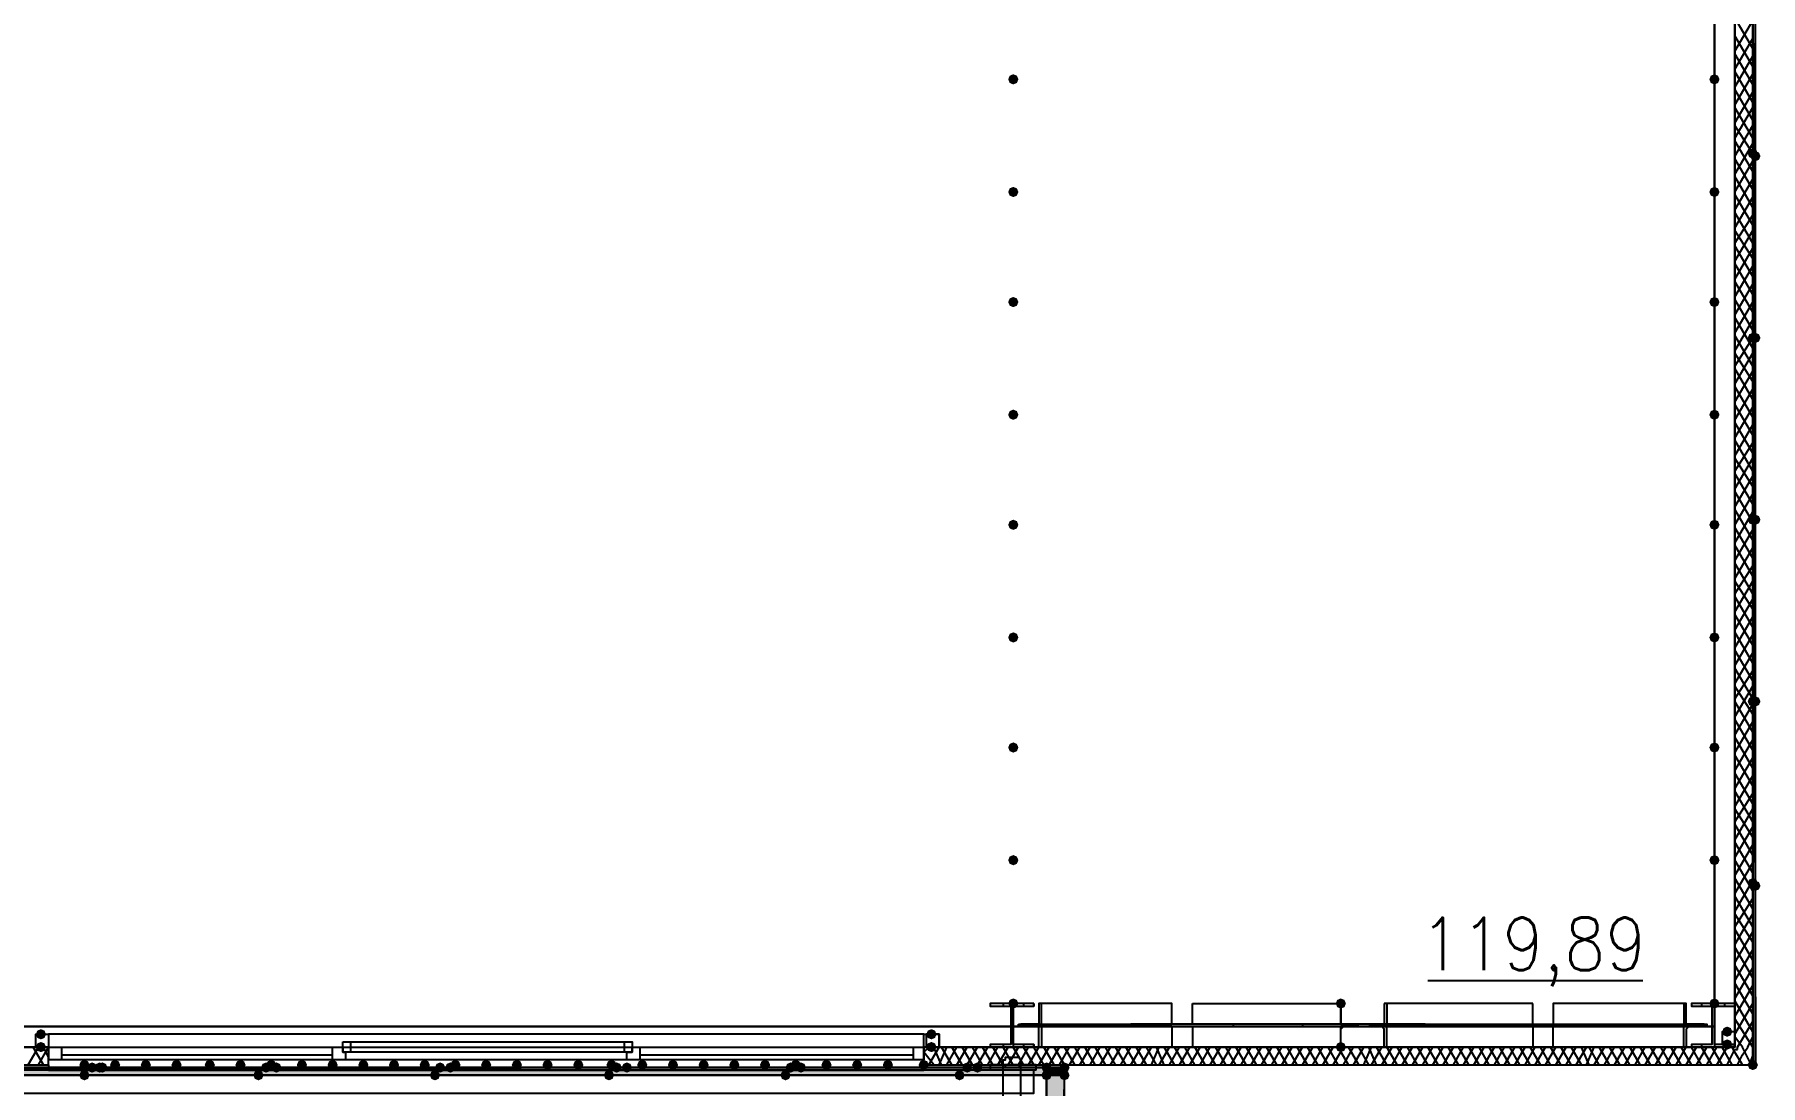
# Model space of a CAD drawing. Header units: millimetres. Extents: x 0 to 420, y 0 to 297.
# Drawn here: x 365.23 to 393.78, y 103.5 to 120.88 of the extents above; entities that cross this region are included whole.
import ezdxf

# ---------------------------------------------------------------- set-up
doc = ezdxf.new("R2010")
doc.units = ezdxf.units.MM
doc.layers.get('0').update_dxf_attribs({"linetype": 'CONTINUOUS'})
doc.styles.get("Standard").update_dxf_attribs({"font": 'STANDARD'})

msp = doc.modelspace()

# ---------------------------------------------------------------- hatches: boundary and pattern name
at = {"true_color": 0x000007}
h = msp.add_hatch(color=0, dxfattribs=at)
h.paths.add_polyline_path([(393.7, 121.877667), (393.657667, 121.877667), (393.7, 103.801333)], flags=0)
h.paths.add_polyline_path([(393.657667, 121.877667), (393.7, 103.801333), (393.657667, 103.801333)], flags=0)
for points in [[(381.508, 120.142), (381.483129, 120.082204), (381.423333, 120.057333), (381.363538, 120.082204), (381.338667, 120.142), (381.363537, 120.201796), (381.423333, 120.226667), (381.483129, 120.201796)], [(393.107333, 120.142), (393.082462, 120.082204), (393.022667, 120.057333), (392.962871, 120.082204), (392.938, 120.142), (392.962871, 120.201796), (393.022667, 120.226667), (393.082462, 120.201796)], [(381.508, 118.279333), (381.483129, 118.219537), (381.423333, 118.194667), (381.363538, 118.219537), (381.338667, 118.279333), (381.363537, 118.339129), (381.423333, 118.364), (381.483129, 118.339129)], [(393.107333, 118.279333), (393.082462, 118.219537), (393.022667, 118.194667), (392.962871, 118.219537), (392.938, 118.279333), (392.962871, 118.339129), (393.022667, 118.364), (393.082462, 118.339129)], [(381.508, 116.459), (381.483129, 116.399204), (381.423333, 116.374333), (381.363538, 116.399204), (381.338667, 116.459), (381.363537, 116.518796), (381.423333, 116.543667), (381.483129, 116.518796)], [(393.107333, 116.459), (393.082462, 116.399204), (393.022667, 116.374333), (392.962871, 116.399204), (392.938, 116.459), (392.962871, 116.518796), (393.022667, 116.543667), (393.082462, 116.518796)], [(381.508, 114.596333), (381.483129, 114.536537), (381.423333, 114.511667), (381.363538, 114.536537), (381.338667, 114.596333), (381.363537, 114.656129), (381.423333, 114.681), (381.483129, 114.656129)], [(393.107333, 114.596333), (393.082462, 114.536537), (393.022667, 114.511667), (392.962871, 114.536537), (392.938, 114.596333), (392.962871, 114.656129), (393.022667, 114.681), (393.082462, 114.656129)], [(381.508, 112.776), (381.483129, 112.716204), (381.423333, 112.691333), (381.363538, 112.716204), (381.338667, 112.776), (381.363537, 112.835796), (381.423333, 112.860667), (381.483129, 112.835796)], [(393.107333, 112.776), (393.082462, 112.716204), (393.022667, 112.691333), (392.962871, 112.716204), (392.938, 112.776), (392.962871, 112.835796), (393.022667, 112.860667), (393.082462, 112.835796)], [(381.508, 110.913333), (381.483129, 110.853537), (381.423333, 110.828667), (381.363538, 110.853537), (381.338667, 110.913333), (381.363537, 110.973129), (381.423333, 110.998), (381.483129, 110.973129)], [(393.107333, 110.913333), (393.082462, 110.853537), (393.022667, 110.828667), (392.962871, 110.853537), (392.938, 110.913333), (392.962871, 110.973129), (393.022667, 110.998), (393.082462, 110.973129)], [(381.508, 109.093), (381.483129, 109.033204), (381.423333, 109.008333), (381.363538, 109.033204), (381.338667, 109.093), (381.363537, 109.152796), (381.423333, 109.177667), (381.483129, 109.152796)], [(393.107333, 109.093), (393.082462, 109.033204), (393.022667, 109.008333), (392.962871, 109.033204), (392.938, 109.093), (392.962871, 109.152796), (393.022667, 109.177667), (393.082462, 109.152796)], [(381.508, 107.230333), (381.483129, 107.170538), (381.423333, 107.145667), (381.363538, 107.170538), (381.338667, 107.230333), (381.363537, 107.290129), (381.423333, 107.315), (381.483129, 107.290129)], [(393.107333, 107.230333), (393.082462, 107.170538), (393.022667, 107.145667), (392.962871, 107.170538), (392.938, 107.230333), (392.962871, 107.290129), (393.022667, 107.315), (393.082462, 107.290129)], [(381.508, 104.859667), (381.483129, 104.799871), (381.423333, 104.775), (381.363538, 104.799871), (381.338667, 104.859667), (381.363537, 104.919462), (381.423333, 104.944333), (381.483129, 104.919463)], [(386.926667, 104.859667), (386.901796, 104.799871), (386.842, 104.775), (386.782204, 104.799871), (386.757333, 104.859667), (386.782204, 104.919462), (386.842, 104.944333), (386.901796, 104.919463)], [(393.107333, 104.859667), (393.082462, 104.799871), (393.022667, 104.775), (392.962871, 104.799871), (392.938, 104.859667), (392.962871, 104.919462), (393.022667, 104.944333), (393.082462, 104.919463)], [(365.421333, 104.351667), (365.396462, 104.291871), (365.336667, 104.267), (365.276871, 104.291871), (365.252, 104.351667), (365.276871, 104.411462), (365.336667, 104.436333), (365.396462, 104.411463)], [(365.421333, 104.14), (365.396462, 104.080204), (365.336667, 104.055333), (365.276871, 104.080204), (365.252, 104.14), (365.276871, 104.199796), (365.336667, 104.224667), (365.396462, 104.199796)], [(380.153333, 104.351667), (380.128462, 104.291871), (380.068667, 104.267), (380.008871, 104.291871), (379.984, 104.351667), (380.008871, 104.411462), (380.068667, 104.436333), (380.128462, 104.411463)], [(380.153333, 104.14), (380.128462, 104.080204), (380.068667, 104.055333), (380.008871, 104.080204), (379.984, 104.14), (380.008871, 104.199796), (380.068667, 104.224667), (380.128462, 104.199796)], [(386.926667, 104.14), (386.901796, 104.080204), (386.842, 104.055333), (386.782204, 104.080204), (386.757333, 104.14), (386.782204, 104.199796), (386.842, 104.224667), (386.901796, 104.199796)], [(393.319, 104.394), (393.294129, 104.334204), (393.234333, 104.309333), (393.174537, 104.334204), (393.149667, 104.394), (393.174537, 104.453796), (393.234333, 104.478667), (393.294129, 104.453796)], [(393.319, 104.182333), (393.294129, 104.122537), (393.234333, 104.097667), (393.174537, 104.122537), (393.149667, 104.182333), (393.174537, 104.242129), (393.234333, 104.267), (393.294129, 104.242129)], [(366.141, 103.843667), (366.116129, 103.783871), (366.056333, 103.759), (365.996537, 103.783871), (365.971667, 103.843667), (365.996537, 103.903462), (366.056333, 103.928333), (366.116129, 103.903463)], [(366.649, 103.843667), (366.624129, 103.783871), (366.564333, 103.759), (366.504537, 103.783871), (366.479667, 103.843667), (366.504537, 103.903462), (366.564333, 103.928333), (366.624129, 103.903463)], [(367.157, 103.843667), (367.132129, 103.783871), (367.072333, 103.759), (367.012538, 103.783871), (366.987667, 103.843667), (367.012537, 103.903462), (367.072333, 103.928333), (367.132129, 103.903463)], [(367.665, 103.843667), (367.640129, 103.783871), (367.580333, 103.759), (367.520538, 103.783871), (367.495667, 103.843667), (367.520537, 103.903462), (367.580333, 103.928333), (367.640129, 103.903463)], [(368.215333, 103.843667), (368.190462, 103.783871), (368.130667, 103.759), (368.070871, 103.783871), (368.046, 103.843667), (368.070871, 103.903462), (368.130667, 103.928333), (368.190462, 103.903463)], [(368.723333, 103.843667), (368.698463, 103.783871), (368.638667, 103.759), (368.578871, 103.783871), (368.554, 103.843667), (368.578871, 103.903462), (368.638667, 103.928333), (368.698462, 103.903463)], [(369.231333, 103.843667), (369.206462, 103.783871), (369.146667, 103.759), (369.086871, 103.783871), (369.062, 103.843667), (369.086871, 103.903462), (369.146667, 103.928333), (369.206462, 103.903463)], [(369.739333, 103.843667), (369.714462, 103.783871), (369.654667, 103.759), (369.594871, 103.783871), (369.57, 103.843667), (369.594871, 103.903462), (369.654667, 103.928333), (369.714462, 103.903463)], [(370.247333, 103.843667), (370.222462, 103.783871), (370.162667, 103.759), (370.102871, 103.783871), (370.078, 103.843667), (370.102871, 103.903462), (370.162667, 103.928333), (370.222462, 103.903463)], [(370.755333, 103.843667), (370.730462, 103.783871), (370.670667, 103.759), (370.610871, 103.783871), (370.586, 103.843667), (370.610871, 103.903462), (370.670667, 103.928333), (370.730462, 103.903463)], [(371.263333, 103.843667), (371.238462, 103.783871), (371.178667, 103.759), (371.118871, 103.783871), (371.094, 103.843667), (371.118871, 103.903462), (371.178667, 103.928333), (371.238462, 103.903463)], [(371.771333, 103.843667), (371.746463, 103.783871), (371.686667, 103.759), (371.626871, 103.783871), (371.602, 103.843667), (371.626871, 103.903462), (371.686667, 103.928333), (371.746462, 103.903463)], [(372.279333, 103.843667), (372.254462, 103.783871), (372.194667, 103.759), (372.134871, 103.783871), (372.11, 103.843667), (372.134871, 103.903462), (372.194667, 103.928333), (372.254462, 103.903463)], [(372.787333, 103.843667), (372.762462, 103.783871), (372.702667, 103.759), (372.642871, 103.783871), (372.618, 103.843667), (372.642871, 103.903462), (372.702667, 103.928333), (372.762462, 103.903463)], [(373.295333, 103.843667), (373.270463, 103.783871), (373.210667, 103.759), (373.150871, 103.783871), (373.126, 103.843667), (373.150871, 103.903462), (373.210667, 103.928333), (373.270462, 103.903463)], [(373.803333, 103.843667), (373.778462, 103.783871), (373.718667, 103.759), (373.658871, 103.783871), (373.634, 103.843667), (373.658871, 103.903462), (373.718667, 103.928333), (373.778462, 103.903463)], [(374.311333, 103.843667), (374.286462, 103.783871), (374.226667, 103.759), (374.166871, 103.783871), (374.142, 103.843667), (374.166871, 103.903462), (374.226667, 103.928333), (374.286462, 103.903463)], [(374.861667, 103.843667), (374.836796, 103.783871), (374.777, 103.759), (374.717204, 103.783871), (374.692333, 103.843667), (374.717204, 103.903462), (374.777, 103.928333), (374.836796, 103.903463)], [(375.369667, 103.843667), (375.344796, 103.783871), (375.285, 103.759), (375.225204, 103.783871), (375.200333, 103.843667), (375.225204, 103.903462), (375.285, 103.928333), (375.344796, 103.903463)], [(375.877667, 103.843667), (375.852796, 103.783871), (375.793, 103.759), (375.733204, 103.783871), (375.708333, 103.843667), (375.733204, 103.903462), (375.793, 103.928333), (375.852796, 103.903463)], [(376.385667, 103.843667), (376.360796, 103.783871), (376.301, 103.759), (376.241204, 103.783871), (376.216333, 103.843667), (376.241204, 103.903462), (376.301, 103.928333), (376.360796, 103.903463)], [(376.893667, 103.843667), (376.868796, 103.783871), (376.809, 103.759), (376.749204, 103.783871), (376.724333, 103.843667), (376.749204, 103.903462), (376.809, 103.928333), (376.868796, 103.903463)], [(377.401667, 103.843667), (377.376796, 103.783871), (377.317, 103.759), (377.257204, 103.783871), (377.232333, 103.843667), (377.257204, 103.903462), (377.317, 103.928333), (377.376796, 103.903463)], [(377.909667, 103.843667), (377.884796, 103.783871), (377.825, 103.759), (377.765204, 103.783871), (377.740333, 103.843667), (377.765204, 103.903462), (377.825, 103.928333), (377.884796, 103.903463)], [(378.417667, 103.843667), (378.392796, 103.783871), (378.333, 103.759), (378.273204, 103.783871), (378.248333, 103.843667), (378.273204, 103.903462), (378.333, 103.928333), (378.392796, 103.903463)], [(378.925667, 103.843667), (378.900796, 103.783871), (378.841, 103.759), (378.781204, 103.783871), (378.756333, 103.843667), (378.781204, 103.903462), (378.841, 103.928333), (378.900796, 103.903463)], [(379.433667, 103.843667), (379.408796, 103.783871), (379.349, 103.759), (379.289204, 103.783871), (379.264333, 103.843667), (379.289204, 103.903462), (379.349, 103.928333), (379.408796, 103.903463)], [(380.026333, 103.843667), (380.001463, 103.783871), (379.941667, 103.759), (379.881871, 103.783871), (379.857, 103.843667), (379.881871, 103.903462), (379.941667, 103.928333), (380.001462, 103.903463)], [(382.27, 103.801333), (381.973667, 103.801333), (381.973667, 103.674333)], [(382.27, 103.801333), (381.973667, 103.674333), (382.27, 103.674333)], [(382.354667, 103.801333), (382.329796, 103.741537), (382.27, 103.716667), (382.210204, 103.741537), (382.185333, 103.801333), (382.210204, 103.861129), (382.27, 103.886), (382.329796, 103.861129)]]:
    msp.add_hatch(color=0, dxfattribs=at).paths.add_polyline_path(points, flags=0)
at = {"true_color": 0x0000fe}
for points in [[(393.742333, 118.914333), (393.717462, 118.854537), (393.657667, 118.829667), (393.597871, 118.854537), (393.573, 118.914333), (393.597871, 118.974129), (393.657667, 118.999), (393.717462, 118.974129)], [(393.784667, 118.872), (393.759796, 118.812204), (393.7, 118.787333), (393.640204, 118.812204), (393.615333, 118.872), (393.640204, 118.931796), (393.7, 118.956667), (393.759796, 118.931796)], [(393.742333, 115.866333), (393.717462, 115.806537), (393.657667, 115.781667), (393.597871, 115.806537), (393.573, 115.866333), (393.597871, 115.926129), (393.657667, 115.951), (393.717462, 115.926129)], [(393.784667, 115.866333), (393.759796, 115.806537), (393.7, 115.781667), (393.640204, 115.806537), (393.615333, 115.866333), (393.640204, 115.926129), (393.7, 115.951), (393.759796, 115.926129)], [(393.742333, 112.860667), (393.717462, 112.800871), (393.657667, 112.776), (393.597871, 112.800871), (393.573, 112.860667), (393.597871, 112.920462), (393.657667, 112.945333), (393.717462, 112.920463)], [(393.784667, 112.860667), (393.759796, 112.800871), (393.7, 112.776), (393.640204, 112.800871), (393.615333, 112.860667), (393.640204, 112.920462), (393.7, 112.945333), (393.759796, 112.920463)], [(393.742333, 109.855), (393.717462, 109.795204), (393.657667, 109.770333), (393.597871, 109.795204), (393.573, 109.855), (393.597871, 109.914796), (393.657667, 109.939667), (393.717462, 109.914796)], [(393.784667, 109.855), (393.759796, 109.795204), (393.7, 109.770333), (393.640204, 109.795204), (393.615333, 109.855), (393.640204, 109.914796), (393.7, 109.939667), (393.759796, 109.914796)], [(393.742333, 106.849333), (393.717462, 106.789537), (393.657667, 106.764667), (393.597871, 106.789537), (393.573, 106.849333), (393.597871, 106.909129), (393.657667, 106.934), (393.717462, 106.909129)], [(393.784667, 106.807), (393.759796, 106.747204), (393.7, 106.722333), (393.640204, 106.747204), (393.615333, 106.807), (393.640204, 106.866796), (393.7, 106.891667), (393.759796, 106.866796)], [(366.141, 103.674333), (366.116129, 103.614537), (366.056333, 103.589667), (365.996537, 103.614537), (365.971667, 103.674333), (365.996537, 103.734129), (366.056333, 103.759), (366.116129, 103.734129)], [(366.268, 103.801333), (366.243129, 103.741537), (366.183333, 103.716667), (366.123538, 103.741537), (366.098667, 103.801333), (366.123537, 103.861129), (366.183333, 103.886), (366.243129, 103.861129)], [(366.395, 103.801333), (366.370129, 103.741537), (366.310333, 103.716667), (366.250538, 103.741537), (366.225667, 103.801333), (366.250537, 103.861129), (366.310333, 103.886), (366.370129, 103.861129)], [(366.437333, 103.801333), (366.412462, 103.741537), (366.352667, 103.716667), (366.292871, 103.741537), (366.268, 103.801333), (366.292871, 103.861129), (366.352667, 103.886), (366.412462, 103.861129)], [(369.019667, 103.674333), (368.994796, 103.614537), (368.935, 103.589667), (368.875204, 103.614537), (368.850333, 103.674333), (368.875204, 103.734129), (368.935, 103.759), (368.994796, 103.734129)], [(369.146667, 103.801333), (369.121796, 103.741537), (369.062, 103.716667), (369.002204, 103.741537), (368.977333, 103.801333), (369.002204, 103.861129), (369.062, 103.886), (369.121796, 103.861129)], [(369.316, 103.801333), (369.291129, 103.741537), (369.231333, 103.716667), (369.171538, 103.741537), (369.146667, 103.801333), (369.171537, 103.861129), (369.231333, 103.886), (369.291129, 103.861129)], [(369.316, 103.801333), (369.291129, 103.741537), (369.231333, 103.716667), (369.171538, 103.741537), (369.146667, 103.801333), (369.171537, 103.861129), (369.231333, 103.886), (369.291129, 103.861129)], [(371.940667, 103.674333), (371.915796, 103.614537), (371.856, 103.589667), (371.796204, 103.614537), (371.771333, 103.674333), (371.796204, 103.734129), (371.856, 103.759), (371.915796, 103.734129)], [(372.025333, 103.801333), (372.000463, 103.741537), (371.940667, 103.716667), (371.880871, 103.741537), (371.856, 103.801333), (371.880871, 103.861129), (371.940667, 103.886), (372.000462, 103.861129)], [(372.194667, 103.801333), (372.169796, 103.741537), (372.11, 103.716667), (372.050204, 103.741537), (372.025333, 103.801333), (372.050204, 103.861129), (372.11, 103.886), (372.169796, 103.861129)], [(372.194667, 103.801333), (372.169796, 103.741537), (372.11, 103.716667), (372.050204, 103.741537), (372.025333, 103.801333), (372.050204, 103.861129), (372.11, 103.886), (372.169796, 103.861129)], [(374.819333, 103.674333), (374.794462, 103.614537), (374.734667, 103.589667), (374.674871, 103.614537), (374.65, 103.674333), (374.674871, 103.734129), (374.734667, 103.759), (374.794462, 103.734129)], [(374.946333, 103.801333), (374.921462, 103.741537), (374.861667, 103.716667), (374.801871, 103.741537), (374.777, 103.801333), (374.801871, 103.861129), (374.861667, 103.886), (374.921462, 103.861129)], [(375.115667, 103.801333), (375.090796, 103.741537), (375.031, 103.716667), (374.971204, 103.741537), (374.946333, 103.801333), (374.971204, 103.861129), (375.031, 103.886), (375.090796, 103.861129)], [(375.115667, 103.801333), (375.090796, 103.741537), (375.031, 103.716667), (374.971204, 103.741537), (374.946333, 103.801333), (374.971204, 103.861129), (375.031, 103.886), (375.090796, 103.861129)], [(377.740333, 103.674333), (377.715463, 103.614537), (377.655667, 103.589667), (377.595871, 103.614537), (377.571, 103.674333), (377.595871, 103.734129), (377.655667, 103.759), (377.715462, 103.734129)], [(377.825, 103.801333), (377.800129, 103.741537), (377.740333, 103.716667), (377.680538, 103.741537), (377.655667, 103.801333), (377.680537, 103.861129), (377.740333, 103.886), (377.800129, 103.861129)], [(377.994333, 103.801333), (377.969462, 103.741537), (377.909667, 103.716667), (377.849871, 103.741537), (377.825, 103.801333), (377.849871, 103.861129), (377.909667, 103.886), (377.969462, 103.861129)], [(377.994333, 103.801333), (377.969462, 103.741537), (377.909667, 103.716667), (377.849871, 103.741537), (377.825, 103.801333), (377.849871, 103.861129), (377.909667, 103.886), (377.969462, 103.861129)], [(380.619, 103.674333), (380.594129, 103.614537), (380.534333, 103.589667), (380.474538, 103.614537), (380.449667, 103.674333), (380.474537, 103.734129), (380.534333, 103.759), (380.594129, 103.734129)], [(380.746, 103.801333), (380.721129, 103.741537), (380.661333, 103.716667), (380.601537, 103.741537), (380.576667, 103.801333), (380.601537, 103.861129), (380.661333, 103.886), (380.721129, 103.861129)], [(380.915333, 103.801333), (380.890463, 103.741537), (380.830667, 103.716667), (380.770871, 103.741537), (380.746, 103.801333), (380.770871, 103.861129), (380.830667, 103.886), (380.890462, 103.861129)], [(382.058333, 103.801333), (382.033462, 103.741537), (381.973667, 103.716667), (381.913871, 103.741537), (381.889, 103.801333), (381.913871, 103.861129), (381.973667, 103.886), (382.033462, 103.861129)], [(382.058333, 103.801333), (382.033462, 103.741537), (381.973667, 103.716667), (381.913871, 103.741537), (381.889, 103.801333), (381.913871, 103.861129), (381.973667, 103.886), (382.033462, 103.861129)], [(382.058333, 103.674333), (382.033462, 103.614537), (381.973667, 103.589667), (381.913871, 103.614537), (381.889, 103.674333), (381.913871, 103.734129), (381.973667, 103.759), (382.033462, 103.734129)], [(382.058333, 103.674333), (382.033462, 103.614537), (381.973667, 103.589667), (381.913871, 103.614537), (381.889, 103.674333), (381.913871, 103.734129), (381.973667, 103.759), (382.033462, 103.734129)], [(382.058333, 103.674333), (382.033462, 103.614537), (381.973667, 103.589667), (381.913871, 103.614537), (381.889, 103.674333), (381.913871, 103.734129), (381.973667, 103.759), (382.033462, 103.734129)], [(382.354667, 103.801333), (382.329796, 103.741537), (382.27, 103.716667), (382.210204, 103.741537), (382.185333, 103.801333), (382.210204, 103.861129), (382.27, 103.886), (382.329796, 103.861129)], [(382.354667, 103.801333), (382.329796, 103.741537), (382.27, 103.716667), (382.210204, 103.741537), (382.185333, 103.801333), (382.210204, 103.861129), (382.27, 103.886), (382.329796, 103.861129)], [(382.354667, 103.801333), (382.329796, 103.741537), (382.27, 103.716667), (382.210204, 103.741537), (382.185333, 103.801333), (382.210204, 103.861129), (382.27, 103.886), (382.329796, 103.861129)], [(382.354667, 103.674333), (382.329796, 103.614537), (382.27, 103.589667), (382.210204, 103.614537), (382.185333, 103.674333), (382.210204, 103.734129), (382.27, 103.759), (382.329796, 103.734129)], [(382.354667, 103.674333), (382.329796, 103.614537), (382.27, 103.589667), (382.210204, 103.614537), (382.185333, 103.674333), (382.210204, 103.734129), (382.27, 103.759), (382.329796, 103.734129)], [(393.742333, 103.843667), (393.717462, 103.783871), (393.657667, 103.759), (393.597871, 103.783871), (393.573, 103.843667), (393.597871, 103.903462), (393.657667, 103.928333), (393.717462, 103.903463)], [(393.742333, 103.843667), (393.717462, 103.783871), (393.657667, 103.759), (393.597871, 103.783871), (393.573, 103.843667), (393.597871, 103.903462), (393.657667, 103.928333), (393.717462, 103.903463)]]:
    msp.add_hatch(color=0, dxfattribs=at).paths.add_polyline_path(points, flags=0)
at = {"true_color": 0x000007}
h = msp.add_hatch(color=0, dxfattribs=at)
h.paths.add_polyline_path([(381.973667, 103.674333), (119.972667, 103.674333), (381.973667, 103.801333)], flags=0)
h.paths.add_polyline_path([(119.972667, 103.674333), (381.973667, 103.801333), (119.972667, 103.801333)], flags=0)
h = msp.add_hatch(color=0, dxfattribs=at)
h.paths.add_polyline_path([(381.973667, 103.674333), (382.27, 103.674333), (381.973667, 95.292333)], flags=0)
h.paths.add_polyline_path([(382.27, 103.674333), (381.973667, 95.292333), (382.27, 95.292333)], flags=0)

# ---------------------------------------------------------------- linework, layer by layer
at = {"color": 0, "true_color": 0x000007}
for points in [[(393.657667, 104.14), (393.657667, 221.064667)], [(393.361333, 138.641667), (393.361333, 104.14)], [(393.657667, 121.877667), (393.657667, 103.843667), (393.657667, 121.877667), (393.7, 103.843667)], [(393.657667, 120.65), (393.361333, 121.158)], [(393.361333, 120.607667), (393.657667, 121.115667)], [(393.657667, 120.353667), (393.361333, 120.861667)], [(393.361333, 120.311333), (393.657667, 120.819333)], [(393.657667, 120.057333), (393.361333, 120.565333)], [(393.361333, 120.015), (393.657667, 120.523)], [(393.657667, 119.761), (393.361333, 120.269)], [(393.361333, 119.718667), (393.657667, 120.226667)], [(393.657667, 119.464667), (393.361333, 119.972667)], [(393.361333, 119.422333), (393.657667, 119.930333)], [(393.361333, 119.168333), (393.657667, 119.676333)], [(393.657667, 119.168333), (393.361333, 119.676333)], [(393.361333, 118.872), (393.657667, 119.38)], [(393.657667, 118.914333), (393.361333, 119.38)], [(393.657667, 118.618), (393.361333, 119.126)], [(393.361333, 118.575667), (393.657667, 119.083667)], [(393.657667, 118.321667), (393.361333, 118.829667)], [(393.361333, 118.279333), (393.657667, 118.787333)], [(393.657667, 118.025333), (393.361333, 118.533333)], [(393.361333, 117.983), (393.657667, 118.491)], [(393.657667, 117.729), (393.361333, 118.237)], [(393.361333, 117.686667), (393.657667, 118.194667)], [(393.657667, 117.432667), (393.361333, 117.940667)], [(393.361333, 117.432667), (393.657667, 117.898333)], [(393.361333, 117.136333), (393.657667, 117.644333)], [(393.657667, 117.178667), (393.361333, 117.644333)], [(393.657667, 116.882333), (393.361333, 117.390333)], [(393.361333, 116.84), (393.657667, 117.348)], [(393.657667, 116.586), (393.361333, 117.094)], [(393.361333, 116.543667), (393.657667, 117.051667)], [(393.657667, 116.289667), (393.361333, 116.797667)], [(393.361333, 116.247333), (393.657667, 116.755333)], [(393.657667, 115.993333), (393.361333, 116.501333)], [(393.361333, 115.951), (393.657667, 116.459)], [(393.657667, 115.697), (393.361333, 116.205)], [(393.361333, 115.654667), (393.657667, 116.162667)], [(393.657667, 115.400667), (393.361333, 115.908667)], [(393.361333, 115.400667), (393.657667, 115.866333)], [(393.361333, 115.104333), (393.657667, 115.612333)], [(393.657667, 115.146667), (393.361333, 115.612333)], [(393.657667, 114.850333), (393.361333, 115.358333)], [(393.361333, 114.808), (393.657667, 115.316)], [(393.657667, 114.554), (393.361333, 115.062)], [(393.361333, 114.511667), (393.657667, 115.019667)], [(393.657667, 114.257667), (393.361333, 114.765667)], [(393.361333, 114.215333), (393.657667, 114.723333)], [(393.657667, 113.961333), (393.361333, 114.469333)], [(393.361333, 113.919), (393.657667, 114.427)], [(393.657667, 113.665), (393.361333, 114.173)], [(393.361333, 113.665), (393.657667, 114.130667)], [(393.361333, 113.368667), (393.657667, 113.876667)], [(393.657667, 113.411), (393.361333, 113.876667)], [(393.657667, 113.114667), (393.361333, 113.622667)], [(393.361333, 113.072333), (393.657667, 113.580333)], [(393.657667, 112.818333), (393.361333, 113.326333)], [(393.361333, 112.776), (393.657667, 113.284)], [(393.657667, 112.522), (393.361333, 113.03)], [(393.361333, 112.479667), (393.657667, 112.987667)], [(393.657667, 112.225667), (393.361333, 112.733667)], [(393.361333, 112.183333), (393.657667, 112.691333)], [(393.657667, 111.929333), (393.361333, 112.437333)], [(393.361333, 111.887), (393.657667, 112.395)], [(393.657667, 111.633), (393.361333, 112.141)], [(393.361333, 111.633), (393.657667, 112.098667)], [(393.361333, 111.336667), (393.657667, 111.844667)], [(393.657667, 111.379), (393.361333, 111.844667)], [(393.657667, 111.082667), (393.361333, 111.590667)], [(393.361333, 111.040333), (393.657667, 111.548333)], [(393.657667, 110.786333), (393.361333, 111.294333)], [(393.361333, 110.744), (393.657667, 111.252)], [(393.657667, 110.49), (393.361333, 110.998)], [(393.361333, 110.447667), (393.657667, 110.955667)], [(393.657667, 110.193667), (393.361333, 110.701667)], [(393.361333, 110.151333), (393.657667, 110.659333)], [(393.657667, 109.897333), (393.361333, 110.405333)], [(393.361333, 109.897333), (393.657667, 110.363)], [(393.361333, 109.601), (393.657667, 110.109)], [(393.657667, 109.643333), (393.361333, 110.109)], [(393.657667, 109.347), (393.361333, 109.855)], [(393.361333, 109.304667), (393.657667, 109.812667)], [(393.657667, 109.050667), (393.361333, 109.558667)], [(393.361333, 109.008333), (393.657667, 109.516333)], [(393.657667, 108.754333), (393.361333, 109.262333)], [(393.361333, 108.712), (393.657667, 109.22)], [(393.657667, 108.458), (393.361333, 108.966)], [(393.361333, 108.415667), (393.657667, 108.923667)], [(393.657667, 108.161667), (393.361333, 108.669667)], [(393.361333, 108.119333), (393.657667, 108.627333)], [(393.657667, 107.865333), (393.361333, 108.373333)], [(393.361333, 107.865333), (393.657667, 108.331)], [(393.361333, 107.569), (393.657667, 108.077)], [(393.657667, 107.611333), (393.361333, 108.077)], [(393.657667, 107.315), (393.361333, 107.823)], [(393.361333, 107.272667), (393.657667, 107.780667)], [(393.657667, 107.018667), (393.361333, 107.526667)], [(393.361333, 106.976333), (393.657667, 107.484333)], [(393.657667, 106.722333), (393.361333, 107.230333)], [(393.361333, 106.68), (393.657667, 107.188)], [(393.657667, 106.426), (393.361333, 106.934)], [(393.361333, 106.383667), (393.657667, 106.891667)], [(393.657667, 106.129667), (393.361333, 106.637667)], [(393.361333, 106.129667), (393.657667, 106.595333)], [(393.361333, 105.833333), (393.657667, 106.341333)], [(393.657667, 105.875667), (393.361333, 106.341333)], [(393.657667, 105.579333), (393.361333, 106.087333)], [(393.361333, 105.537), (393.657667, 106.045)], [(393.657667, 105.283), (393.361333, 105.791)], [(393.361333, 105.240667), (393.657667, 105.748667)], [(393.657667, 104.986667), (393.361333, 105.494667)], [(393.361333, 104.944333), (393.657667, 105.452333)], [(388.281333, 105.240667), (391.837333, 105.240667)], [(393.657667, 104.690333), (393.361333, 105.198333)], [(393.361333, 104.648), (393.657667, 105.156)], [(381.042333, 104.859667), (381.042333, 104.817333)], [(381.254, 104.859667), (381.254, 104.817333)], [(381.423333, 104.859667), (381.423333, 104.14)], [(381.889, 104.521), (381.889, 104.859667), (381.846667, 104.859667), (381.846667, 104.563333), (381.846667, 104.521), (381.592667, 104.521), (381.550333, 104.521), (381.889, 104.521), (384.048, 104.521), (384.048, 104.859667), (381.889, 104.859667)], [(381.592667, 104.859667), (381.592667, 104.817333)], [(381.762, 104.859667), (381.762, 104.817333)], [(387.138333, 104.521), (386.842, 104.521), (386.842, 104.563333), (386.842, 104.859667)], [(387.561667, 104.859667), (387.561667, 104.563333), (387.561667, 104.521), (387.519333, 104.521), (387.307667, 104.521)], [(387.604, 104.859667), (387.561667, 104.859667)], [(392.514667, 104.859667), (390.355667, 104.859667), (390.355667, 104.521), (392.514667, 104.521), (392.853333, 104.521), (392.811, 104.521), (392.599333, 104.521), (392.557, 104.521), (392.557, 104.563333), (392.557, 104.859667), (392.514667, 104.859667), (392.514667, 104.521)], [(392.641667, 104.859667), (392.641667, 104.817333)], [(392.641667, 104.859667), (392.641667, 104.817333)], [(392.811, 104.859667), (392.811, 104.817333)], [(392.811, 104.859667), (392.811, 104.817333)], [(393.022667, 104.859667), (393.022667, 104.14)], [(393.022667, 104.859667), (393.022667, 104.14)], [(393.192, 104.859667), (393.192, 104.817333)], [(393.192, 104.859667), (393.192, 104.817333)], [(393.657667, 104.394), (393.361333, 104.902)], [(393.361333, 104.859667), (393.361333, 104.817333)], [(393.361333, 104.859667), (393.361333, 104.817333)], [(393.361333, 104.351667), (393.657667, 104.859667)], [(386.842, 104.521), (386.884333, 104.521), (387.096, 104.521), (387.138333, 104.521)], [(387.307667, 104.521), (387.604, 104.521)], [(393.657667, 104.14), (393.361333, 104.605667)], [(393.403667, 104.14), (393.657667, 104.563333)], [(372.702667, 104.351667), (365.463667, 104.351667), (365.463667, 104.267)], [(372.702667, 104.351667), (365.463667, 104.351667), (365.463667, 104.267)], [(365.463667, 104.267), (365.463667, 104.14), (372.702667, 104.14)], [(365.463667, 104.267), (365.463667, 104.14), (372.702667, 104.14)], [(370.459, 104.224667), (374.988667, 104.224667)], [(370.459, 104.224667), (374.988667, 104.224667)], [(379.941667, 104.267), (379.941667, 104.351667), (372.702667, 104.351667)], [(379.941667, 104.267), (379.941667, 104.351667), (372.702667, 104.351667)], [(372.702667, 104.14), (379.941667, 104.14), (379.941667, 104.267)], [(372.702667, 104.14), (379.941667, 104.14), (379.941667, 104.267)], [(381.889, 104.478667), (381.889, 104.14), (381.846667, 104.14), (381.846667, 104.436333), (381.846667, 104.478667), (381.592667, 104.478667), (381.550333, 104.478667), (381.889, 104.478667), (384.048, 104.478667), (384.048, 104.14), (381.889, 104.14)], [(387.138333, 104.478667), (386.842, 104.478667)], [(386.842, 104.14), (386.842, 104.436333), (386.884333, 104.478667), (387.096, 104.478667), (387.138333, 104.478667)], [(387.307667, 104.478667), (387.604, 104.478667)], [(387.561667, 104.14), (387.561667, 104.436333), (387.519333, 104.478667), (387.307667, 104.478667)], [(392.514667, 104.14), (390.355667, 104.14), (390.355667, 104.478667), (392.514667, 104.478667), (392.853333, 104.478667), (392.811, 104.478667), (392.599333, 104.478667), (392.557, 104.436333), (392.557, 104.14), (392.514667, 104.14), (392.514667, 104.478667)], [(393.488333, 104.14), (393.361333, 104.309333)], [(393.573, 104.14), (393.657667, 104.309333)], [(365.463667, 104.14), (362.585, 104.14)], [(365.125, 103.843667), (365.294333, 104.14)], [(365.379, 103.843667), (365.209667, 104.14)], [(365.294333, 103.843667), (365.463667, 104.14)], [(365.463667, 103.970667), (365.379, 104.14)], [(365.463667, 103.843667), (365.463667, 103.928333), (365.463667, 104.14)], [(365.463667, 104.14), (379.941667, 104.14)], [(365.463667, 104.14), (365.675333, 104.14), (365.675333, 103.928333), (365.463667, 103.928333)], [(365.675333, 104.14), (370.162667, 104.14)], [(365.675333, 104.013), (370.162667, 104.013)], [(370.289667, 103.928333), (370.162667, 103.928333), (370.162667, 104.14), (370.289667, 104.14)], [(370.289667, 104.14), (370.332, 104.14), (370.332, 104.055333), (370.374333, 104.055333), (370.374333, 103.928333), (370.289667, 103.928333)], [(370.459, 104.14), (374.988667, 104.14)], [(374.988667, 104.055333), (370.459, 104.055333)], [(375.158, 103.928333), (375.031, 103.928333), (375.031, 104.055333), (375.115667, 104.055333), (375.115667, 104.14), (375.158, 104.14)], [(375.158, 104.14), (375.242667, 104.14), (375.242667, 103.928333), (375.158, 103.928333)], [(375.242667, 104.14), (379.772333, 104.14)], [(375.242667, 104.013), (379.772333, 104.013)], [(379.941667, 103.928333), (379.772333, 103.928333), (379.772333, 104.14), (379.941667, 104.14)], [(379.941667, 104.055333), (380.026333, 104.14)], [(379.941667, 103.843667), (379.941667, 103.928333), (379.941667, 104.14)], [(393.361333, 104.14), (379.941667, 104.14)], [(380.111, 103.843667), (379.941667, 104.055333)], [(380.026333, 103.843667), (380.195667, 104.14)], [(380.238, 103.843667), (380.111, 104.14)], [(380.195667, 103.843667), (380.322667, 104.14)], [(380.407333, 103.843667), (380.238, 104.14)], [(380.322667, 103.843667), (380.492, 104.14)], [(380.576667, 103.843667), (380.407333, 104.14)], [(380.492, 103.843667), (380.661333, 104.14)], [(380.746, 103.843667), (380.576667, 104.14)], [(380.661333, 103.843667), (380.830667, 104.14)], [(380.915333, 103.843667), (380.746, 104.14)], [(380.830667, 103.843667), (381, 104.14)], [(381.084667, 103.843667), (380.915333, 104.14)], [(381, 103.843667), (381.169333, 104.14)], [(381.042333, 104.182333), (381.042333, 104.14)], [(381.254, 103.843667), (381.084667, 104.14)], [(381.169333, 103.843667), (381.338667, 104.14)], [(381.254, 104.182333), (381.254, 104.14)], [(381.423333, 103.843667), (381.254, 104.14)], [(381.338667, 103.843667), (381.508, 104.14)], [(381.592667, 103.843667), (381.423333, 104.14)], [(381.508, 103.843667), (381.677333, 104.14)], [(381.592667, 104.182333), (381.592667, 104.14)], [(381.762, 103.843667), (381.592667, 104.14)], [(381.677333, 103.843667), (381.846667, 104.14)], [(381.762, 104.182333), (381.762, 104.14)], [(381.931333, 103.843667), (381.762, 104.14)], [(381.846667, 103.843667), (382.016, 104.14)], [(382.100667, 103.843667), (381.931333, 104.14)], [(382.016, 103.843667), (382.185333, 104.14)], [(382.27, 103.843667), (382.100667, 104.14)], [(382.185333, 103.843667), (382.354667, 104.14)], [(382.439333, 103.843667), (382.27, 104.14)], [(382.354667, 103.843667), (382.524, 104.14)], [(382.608667, 103.843667), (382.439333, 104.14)], [(382.524, 103.843667), (382.693333, 104.14)], [(382.778, 103.843667), (382.608667, 104.14)], [(382.693333, 103.843667), (382.862667, 104.14)], [(382.947333, 103.843667), (382.778, 104.14)], [(382.862667, 103.843667), (383.032, 104.14)], [(383.116667, 103.843667), (382.947333, 104.14)], [(383.032, 103.843667), (383.201333, 104.14)], [(383.286, 103.843667), (383.116667, 104.14)], [(383.201333, 103.843667), (383.370667, 104.14)], [(383.455333, 103.843667), (383.286, 104.14)], [(383.370667, 103.843667), (383.54, 104.14)], [(383.624667, 103.843667), (383.455333, 104.14)], [(383.54, 103.843667), (383.709333, 104.14)], [(383.794, 103.843667), (383.624667, 104.14)], [(383.709333, 103.843667), (383.836333, 104.14)], [(383.921, 103.843667), (383.794, 104.14)], [(383.836333, 103.843667), (384.005667, 104.14)], [(384.090333, 103.843667), (383.921, 104.14)], [(384.005667, 103.843667), (384.175, 104.14)], [(384.259667, 103.843667), (384.090333, 104.14)], [(384.175, 103.843667), (384.344333, 104.14)], [(384.429, 103.843667), (384.259667, 104.14)], [(384.344333, 103.843667), (384.513667, 104.14)], [(384.598333, 103.843667), (384.429, 104.14)], [(384.513667, 103.843667), (384.683, 104.14)], [(384.767667, 103.843667), (384.598333, 104.14)], [(384.683, 103.843667), (384.852333, 104.14)], [(384.937, 103.843667), (384.767667, 104.14)], [(384.852333, 103.843667), (385.021667, 104.14)], [(385.106333, 103.843667), (384.937, 104.14)], [(385.021667, 103.843667), (385.191, 104.14)], [(385.275667, 103.843667), (385.106333, 104.14)], [(385.191, 103.843667), (385.360333, 104.14)], [(385.445, 103.843667), (385.275667, 104.14)], [(385.360333, 103.843667), (385.529667, 104.14)], [(385.614333, 103.843667), (385.445, 104.14)], [(385.529667, 103.843667), (385.699, 104.14)], [(385.783667, 103.843667), (385.614333, 104.14)], [(385.699, 103.843667), (385.868333, 104.14)], [(385.953, 103.843667), (385.783667, 104.14)], [(385.868333, 103.843667), (386.037667, 104.14)], [(386.122333, 103.843667), (385.953, 104.14)], [(386.037667, 103.843667), (386.207, 104.14)], [(386.291667, 103.843667), (386.122333, 104.14)], [(386.207, 103.843667), (386.376333, 104.14)], [(386.461, 103.843667), (386.291667, 104.14)], [(386.376333, 103.843667), (386.545667, 104.14)], [(386.630333, 103.843667), (386.461, 104.14)], [(386.545667, 103.843667), (386.715, 104.14)], [(386.799667, 103.843667), (386.630333, 104.14)], [(386.715, 103.843667), (386.884333, 104.14)], [(386.969, 103.843667), (386.799667, 104.14)], [(386.884333, 103.843667), (387.053667, 104.14)], [(387.138333, 103.843667), (386.969, 104.14)], [(387.053667, 103.843667), (387.223, 104.14)], [(387.307667, 103.843667), (387.138333, 104.14)], [(387.223, 103.843667), (387.35, 104.14)], [(387.434667, 103.843667), (387.307667, 104.14)], [(387.35, 103.843667), (387.519333, 104.14)], [(387.604, 103.843667), (387.434667, 104.14)], [(387.519333, 103.843667), (387.688667, 104.14)], [(387.604, 104.14), (387.561667, 104.14)], [(387.773333, 103.843667), (387.604, 104.14)], [(387.688667, 103.843667), (387.858, 104.14)], [(387.942667, 103.843667), (387.773333, 104.14)], [(387.858, 103.843667), (388.027333, 104.14)], [(388.112, 103.843667), (387.942667, 104.14)], [(388.027333, 103.843667), (388.196667, 104.14)], [(388.281333, 103.843667), (388.112, 104.14)], [(388.196667, 103.843667), (388.366, 104.14)], [(388.450667, 103.843667), (388.281333, 104.14)], [(388.366, 103.843667), (388.535333, 104.14)], [(388.62, 103.843667), (388.450667, 104.14)], [(388.535333, 103.843667), (388.704667, 104.14)], [(388.789333, 103.843667), (388.62, 104.14)], [(388.704667, 103.843667), (388.874, 104.14)], [(388.958667, 103.843667), (388.789333, 104.14)], [(388.874, 103.843667), (389.043333, 104.14)], [(389.128, 103.843667), (388.958667, 104.14)], [(389.043333, 103.843667), (389.212667, 104.14)], [(389.297333, 103.843667), (389.128, 104.14)], [(389.212667, 103.843667), (389.382, 104.14)], [(389.466667, 103.843667), (389.297333, 104.14)], [(389.382, 103.843667), (389.551333, 104.14)], [(389.636, 103.843667), (389.466667, 104.14)], [(389.551333, 103.843667), (389.720667, 104.14)], [(389.805333, 103.843667), (389.636, 104.14)], [(389.720667, 103.843667), (389.89, 104.14)], [(389.974667, 103.843667), (389.805333, 104.14)], [(389.89, 103.843667), (390.059333, 104.14)], [(390.144, 103.843667), (389.974667, 104.14)], [(390.059333, 103.843667), (390.228667, 104.14)], [(390.313333, 103.843667), (390.144, 104.14)], [(390.228667, 103.843667), (390.398, 104.14)], [(390.482667, 103.843667), (390.313333, 104.14)], [(390.398, 103.843667), (390.567333, 104.14)], [(390.652, 103.843667), (390.482667, 104.14)], [(390.567333, 103.843667), (390.736667, 104.14)], [(390.821333, 103.843667), (390.652, 104.14)], [(390.736667, 103.843667), (390.906, 104.14)], [(390.948333, 103.843667), (390.821333, 104.14)], [(390.906, 103.843667), (391.033, 104.14)], [(391.117667, 103.843667), (390.948333, 104.14)], [(391.033, 103.843667), (391.202333, 104.14)], [(391.287, 103.843667), (391.117667, 104.14)], [(391.202333, 103.843667), (391.371667, 104.14)], [(391.456333, 103.843667), (391.287, 104.14)], [(391.371667, 103.843667), (391.541, 104.14)], [(391.625667, 103.843667), (391.456333, 104.14)], [(391.541, 103.843667), (391.710333, 104.14)], [(391.795, 103.843667), (391.625667, 104.14)], [(391.710333, 103.843667), (391.879667, 104.14)], [(391.964333, 103.843667), (391.795, 104.14)], [(391.879667, 103.843667), (392.049, 104.14)], [(392.133667, 103.843667), (391.964333, 104.14)], [(392.049, 103.843667), (392.218333, 104.14)], [(392.303, 103.843667), (392.133667, 104.14)], [(392.218333, 103.843667), (392.387667, 104.14)], [(392.472333, 103.843667), (392.303, 104.14)], [(392.387667, 103.843667), (392.557, 104.14)], [(392.641667, 103.843667), (392.472333, 104.14)], [(392.557, 103.843667), (392.726333, 104.14)], [(392.641667, 104.182333), (392.641667, 104.14)], [(392.641667, 104.182333), (392.641667, 104.14)], [(392.811, 103.843667), (392.641667, 104.14)], [(392.726333, 103.843667), (392.895667, 104.14)], [(392.811, 104.182333), (392.811, 104.14)], [(392.811, 104.182333), (392.811, 104.14)], [(392.980333, 103.843667), (392.811, 104.14)], [(392.895667, 103.843667), (393.065, 104.14)], [(393.149667, 103.843667), (392.980333, 104.14)], [(393.065, 103.843667), (393.234333, 104.14)], [(393.319, 103.843667), (393.149667, 104.14)], [(393.192, 104.182333), (393.192, 104.14)], [(393.192, 104.182333), (393.192, 104.14)], [(393.234333, 103.843667), (393.361333, 104.097667)], [(393.361333, 104.055333), (393.319, 104.14)], [(393.361333, 104.182333), (393.361333, 104.14)], [(393.361333, 104.182333), (393.361333, 104.14)], [(393.361333, 104.097667), (393.403667, 104.097667)], [(393.488333, 103.843667), (393.361333, 104.055333)], [(393.403667, 104.097667), (393.403667, 104.14)], [(393.403667, 103.843667), (393.488333, 104.013)], [(393.488333, 104.013), (393.573, 104.14)], [(393.657667, 104.013), (393.615333, 103.886), (393.488333, 104.14)], [(393.657667, 104.097667), (393.657667, 104.14)], [(393.657667, 103.843667), (393.657667, 104.14)], [(382.27, 103.801333), (119.972667, 103.801333), (382.27, 103.801333), (119.972667, 103.801333)], [(381.973667, 103.801333), (119.972667, 103.801333)], [(382.27, 103.801333), (381.973667, 103.801333), (119.972667, 103.801333)], [(382.27, 103.801333), (119.972667, 103.801333), (119.972667, 103.674333)], [(119.972667, 103.674333), (381.973667, 103.674333)], [(362.585, 103.843667), (365.463667, 103.843667)], [(365.463667, 103.843667), (365.463667, 103.928333)], [(365.463667, 103.843667), (365.463667, 103.886)], [(365.463667, 103.843667), (365.463667, 103.759), (379.941667, 103.759), (379.941667, 103.843667)], [(370.162667, 103.928333), (365.675333, 103.928333)], [(375.031, 103.928333), (370.374333, 103.928333)], [(379.772333, 103.928333), (375.242667, 103.928333)], [(379.941667, 103.843667), (379.941667, 103.928333)], [(379.941667, 103.843667), (393.657667, 103.843667)], [(381.804333, 103.759), (381.804333, 103.843667), (381.762, 103.843667), (381.719667, 103.843667), (381.677333, 103.843667), (381.592667, 103.843667), (381.550333, 103.843667), (381.465667, 103.843667), (381.423333, 103.843667), (381.338667, 103.843667), (381.296333, 103.843667), (381.211667, 103.843667), (381.169333, 103.843667), (381.127, 103.843667), (381.084667, 103.843667), (381.042333, 103.843667), (381.042333, 103.759)], [(381.804333, 103.759), (381.762, 103.759), (381.719667, 103.759), (381.677333, 103.759), (381.592667, 103.759), (381.550333, 103.759), (381.465667, 103.759), (381.423333, 103.759), (381.338667, 103.759), (381.296333, 103.759), (381.211667, 103.759), (381.169333, 103.759), (381.127, 103.759), (381.084667, 103.759), (381.042333, 103.759)], [(381.254, 98.594333), (381.254, 103.886)], [(381.550333, 98.594333), (381.550333, 103.886)], [(381.973667, 103.674333), (382.27, 103.801333)], [(381.973667, 103.674333), (382.27, 103.674333)], [(381.973667, 103.674333), (381.973667, 95.292333)], [(382.27, 95.292333), (382.27, 103.801333)], [(393.573, 103.843667), (393.615333, 103.886)], [(393.657667, 103.843667), (393.615333, 103.886)]]:
    msp.add_lwpolyline(points, dxfattribs=at)
for points in [[(393.361333, 220.810667), (259.291667, 220.810667), (259.291667, 189.780333), (242.612333, 189.780333), (242.612333, 220.810667), (108.585, 220.810667), (108.585, 104.14), (242.654667, 104.14), (242.654667, 135.128), (259.291667, 135.128), (259.291667, 104.14), (393.361333, 104.14)], [(242.612333, 220.429667), (242.612333, 189.780333), (259.291667, 189.780333), (259.291667, 220.429667), (393.022667, 220.429667), (393.022667, 104.478667), (259.291667, 104.478667), (259.291667, 135.128), (242.654667, 135.128), (242.654667, 104.478667), (108.923667, 104.478667), (108.923667, 220.429667)], [(393.7, 121.877667), (393.657667, 121.877667), (393.7, 103.801333)], [(393.657667, 121.877667), (393.7, 103.801333), (393.657667, 103.801333)], [(393.657667, 121.877667), (393.657667, 103.843667), (393.7, 103.843667), (393.7, 121.877667)], [(393.657667, 121.877667), (393.657667, 103.801333), (393.7, 103.801333), (393.7, 121.877667)], [(381.762, 104.859667), (381.042333, 104.859667), (381.042333, 104.817333), (381.381, 104.817333), (381.381, 104.182333), (381.042333, 104.182333), (381.042333, 104.14), (381.762, 104.14), (381.762, 104.182333), (381.423333, 104.182333), (381.423333, 104.817333), (381.762, 104.817333)], [(384.386667, 104.859667), (386.842, 104.859667), (386.842, 104.521), (384.386667, 104.521)], [(390.017, 104.859667), (387.604, 104.859667), (387.604, 104.521), (390.017, 104.521)], [(393.361333, 104.859667), (392.641667, 104.859667), (392.641667, 104.817333), (392.980333, 104.817333), (392.980333, 104.182333), (392.641667, 104.182333), (392.641667, 104.14), (393.361333, 104.14), (393.361333, 104.182333), (393.022667, 104.182333), (393.022667, 104.817333), (393.361333, 104.817333)], [(393.361333, 104.859667), (392.641667, 104.859667), (392.641667, 104.817333), (392.980333, 104.817333), (392.980333, 104.182333), (392.641667, 104.182333), (392.641667, 104.14), (393.361333, 104.14), (393.361333, 104.182333), (393.022667, 104.182333), (393.022667, 104.817333), (393.361333, 104.817333)], [(381.508, 104.521), (382.524, 104.521), (382.524, 104.478667), (381.508, 104.478667)], [(383.370667, 104.478667), (385.064, 104.478667), (385.064, 104.521), (383.370667, 104.521)], [(386.207, 104.478667), (388.239, 104.478667), (388.239, 104.521), (386.207, 104.521)], [(391.033, 104.478667), (389.339667, 104.478667), (389.339667, 104.521), (391.033, 104.521)], [(391.922, 104.521), (392.895667, 104.521), (392.895667, 104.478667), (391.922, 104.478667)], [(365.252, 104.351667), (365.463667, 104.351667), (365.463667, 104.14), (365.252, 104.14), (365.252, 104.351667), (365.463667, 104.351667), (365.463667, 104.14), (365.252, 104.14)], [(370.332, 104.224667), (370.459, 104.224667), (370.459, 104.055333), (370.332, 104.055333)], [(375.115667, 104.055333), (374.988667, 104.055333), (374.988667, 104.224667), (375.115667, 104.224667)], [(379.941667, 104.351667), (380.195667, 104.351667), (380.195667, 104.14), (379.941667, 104.14)], [(379.984, 104.351667), (379.984, 104.14), (380.195667, 104.14), (380.195667, 104.351667)], [(384.386667, 104.14), (386.842, 104.14), (386.842, 104.478667), (384.386667, 104.478667)], [(390.017, 104.14), (387.604, 104.14), (387.604, 104.478667), (390.017, 104.478667)], [(393.361333, 104.394), (393.149667, 104.394), (393.149667, 104.182333), (393.361333, 104.182333), (393.361333, 104.394), (393.149667, 104.394), (393.149667, 104.182333), (393.361333, 104.182333)], [(365.463667, 104.14), (365.463667, 103.928333)], [(379.941667, 104.14), (379.941667, 103.928333)], [(381.423333, 103.970667), (381.465667, 103.970667), (381.508, 103.970667), (381.550333, 103.928333), (381.550333, 103.886), (381.550333, 103.843667), (381.508, 103.801333), (381.465667, 103.801333), (381.423333, 103.801333), (381.381, 103.801333), (381.338667, 103.801333), (381.296333, 103.801333), (381.296333, 103.843667), (381.254, 103.843667), (381.254, 103.886), (381.254, 103.928333), (381.296333, 103.928333), (381.296333, 103.970667), (381.338667, 103.970667), (381.381, 103.970667)], [(381.973667, 103.674333), (119.972667, 103.674333), (381.973667, 103.801333)], [(119.972667, 103.674333), (381.973667, 103.801333), (119.972667, 103.801333)], [(381.762, 103.759), (364.024333, 103.759), (364.024333, 103.378), (381.762, 103.378)], [(382.27, 103.801333), (381.973667, 103.801333), (381.973667, 103.674333)], [(382.27, 103.801333), (381.973667, 103.674333), (382.27, 103.674333)], [(381.973667, 103.674333), (382.27, 103.674333), (381.973667, 95.292333)], [(382.27, 103.674333), (381.973667, 95.292333), (382.27, 95.292333)]]:
    msp.add_lwpolyline(points, close=True, dxfattribs=at)
at = {"color": 0, "true_color": 0x0000fe}
msp.add_lwpolyline([(242.612333, 220.429667), (108.923667, 220.429667), (108.923667, 104.478667), (242.654667, 104.478667), (242.654667, 135.128), (259.291667, 135.128), (259.291667, 104.478667), (393.022667, 104.478667), (393.022667, 220.429667), (259.291667, 220.429667), (259.291667, 189.780333), (242.612333, 189.780333)], close=True, dxfattribs=at)
at = {"color": 0, "true_color": 0x00002b}
msp.add_lwpolyline([(393.361333, 138.641667), (364.151333, 138.641667), (364.151333, 104.14), (393.361333, 104.14)], close=True, dxfattribs=at)

# ---------------------------------------------------------------- texts
at = {"color": 0, "true_color": 0x000007, "insert": (388.154326, 106.282032), "char_height": 0.872032, "width": 3.0521121, "attachment_point": 1}
msp.add_mtext('119,89', dxfattribs=at)

doc.saveas('drawing.dxf')
